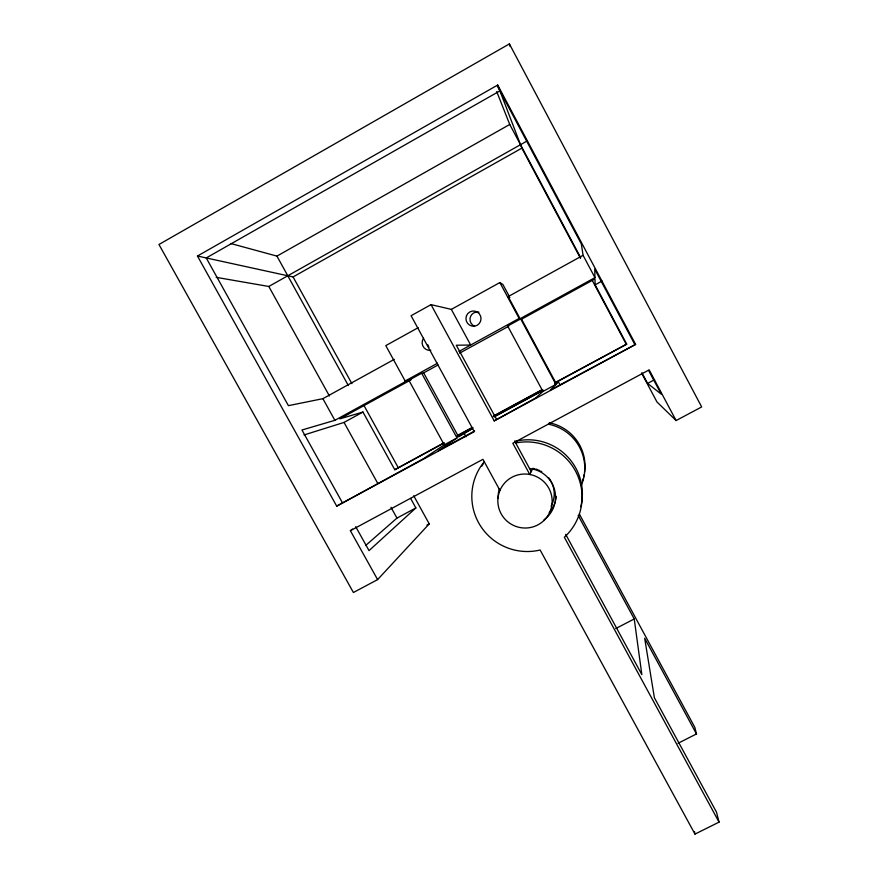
<?xml version="1.0" encoding="UTF-8"?>
<svg xmlns="http://www.w3.org/2000/svg" width="878" height="878" viewBox="0 0 878 878"><rect width="100%" height="100%" fill="white"/><g stroke="black" fill="none" stroke-linecap="round" stroke-linejoin="round"><path stroke-width="1.32" d="M532.913 468.325L529.785 474.482L512.818 443.247L649.149 369.857L676.104 420.551L701.676 406.931L509.394 43.9L158.951 244.49L353.406 592.507L377.606 579.612L429.232 523.881L413.736 495.774M431.043 304.644L494.226 420.891L535.646 397.986L542.944 391.434L507.671 326.045L520.687 318.901L555.939 384.399L550.407 390.008L635.606 344.395L497.694 85.045L197.462 256.025L336.702 506.123L474.296 431.669L411.08 315.707L431.043 304.644L451.336 309.385L499.867 282.562L502.864 284.439L509.24 296.303M560.362 385.486L558.419 381.886L556.4 383.927L521.565 319.186L519.172 318.418L499.867 282.562M410.597 498.397L415.865 507.945L369.034 550.616L355.7 526.646M365.577 545.578L396.955 518.097L415.865 507.945M377.606 579.612L350.377 530.696L352.506 529.072M418.18 327.703L385.793 345.603L405.164 380.975L408.863 380.24L421.649 373.227L457.021 437.946L438.188 450.721L474.625 431.01M472.463 428.629L458.612 436.871L423.657 372.887L421.649 373.227M457.021 437.946L444.246 444.861L423.712 458.557L336.702 506.123M411.003 379.823L339.841 418.85L362.965 412.045L394.782 469.73L444.038 442.764M499.922 90.873L206.242 257.945L288.412 405.658L322.895 398.678L394.255 359.354M230.716 243.502L276.943 256.113L509.745 124.456L496.728 91.608M216.175 277.338L268.811 286.469L527.513 140.743M197.462 256.025L293.076 276.932L521.839 148.152L497.694 85.045M634.739 344.363L594.746 269.173L594.955 277.646L520.083 318.714L508.175 296.588L583.069 255.322L581.335 243.952L497.431 86.187M405.164 380.975L437.54 363.207M458.974 351.452L519.172 318.418M342.332 502.6L301.955 430L334.88 420.321L407.403 380.536M423.657 372.887L438.034 364.996M459.589 353.175L508.702 326.243L507.671 326.045M521.565 319.186L594.988 278.919L595.13 284.834L626.694 344.143L555.807 382.534M304.018 434.961L344.033 422.428L362.965 412.045M595.13 284.834L602.099 281.015M457.306 435.576L471.782 427.74M493.491 415.985L541.737 389.854M555.006 382.665L626.694 344.143M394.782 469.73L444.048 443.05M457.273 435.894L472.891 427.432M493.315 416.37L542.582 389.689M458.305 436.092L472.781 428.255M494.49 416.501L542.747 390.37M554.808 383.84L558.419 381.886M494.062 416.929L543.262 390.293M542.944 391.434L555.939 384.399M494.226 420.891L635.606 344.395M350.377 530.696L482.944 459.326L499.933 490.418M642.081 373.04L647.613 383.434L654.571 379.691M426.906 525.132L429.232 523.881M615.741 628.549L634.234 618.968L578.174 515.419M678.035 743.282L696.484 733.953L694.783 727.28L579.293 513.915M483.932 462.146A55.215 54.732 24.4 0 0 537.896 550.506L540.135 550.012L694.981 834.1L719.049 822.126L716.492 812.139L654.384 697.736L644.671 638.251L696.484 733.953M530.608 471.497L531.245 471.607L514.662 441.063M508.175 296.588L509.877 297.488M647.613 383.434L661.189 394.101L648.612 370.45M676.104 420.551L656.974 401.981L641.598 373.084M268.811 286.469L329.415 396M344.033 422.428L377.77 483.416M391.006 507.33L396.955 518.097M322.895 398.678L334.88 420.321M293.076 276.932L351.913 383.653M363.821 405.23L398.195 467.59M276.943 256.113L348.357 385.563M408.863 380.24L444.246 444.861M464.056 433.172L466.02 436.772M451.336 309.385L470.674 345.032L456.286 345.23L496.465 419.19M565.673 534.318L641.851 674.644L634.234 618.968M719.049 822.126L564.335 537.237L565.992 535.668A55.215 54.732 24.4 0 0 515.682 442.984M583.069 255.322L594.955 277.646M509.745 124.456L580.709 257.748M521.839 148.152L580.446 258.231M592.046 280.016L626.179 344.132M509.394 43.9L510.151 46.523M694.465 831.543L694.981 834.1M548.432 424.206A44.877 44.613 24.4 0 1 581.401 485.238M549.266 422.79A44.098 43.845 24.4 0 1 584.529 472.419M584.166 474.548A44.098 43.845 24.4 0 1 583.694 476.655M583.113 478.729A44.098 43.845 24.4 0 1 582.443 480.771M555.225 501.799A28.096 27.866 24.4 0 1 552.471 508.044L551.735 509.196A28.096 27.866 24.4 0 1 549.211 512.423M556.279 496.443A28.096 27.866 24.4 0 1 555.587 500.482M481.835 466.097A54.041 53.58 24.4 0 1 483.229 463.858M514.815 441.436A54.041 53.58 24.4 0 1 580.786 506.749M529.467 468.534A28.711 28.458 24.4 0 1 551.505 511.622L550.758 512.807A28.711 28.458 24.4 0 1 544.042 519.831M498.243 498.364A28.711 28.458 24.4 0 1 499.352 488.695M430.824 350.267A7.584 7.485 70.5 0 1 423.536 338.304M474.548 326.221A7.386 7.298 80.2 0 1 477.906 312.03M478.62 312.129A7.386 7.298 80.2 0 1 478.971 312.206M428.969 347.205A7.353 7.254 70.9 0 1 428.376 346.294M428.069 345.647A7.353 7.254 70.9 0 1 427.718 344.626M551.077 506.134A25.934 25.725 24.4 0 0 551.285 481.835L550.671 480.727A25.934 25.725 24.4 0 0 548.498 477.588M533.55 468.446A25.934 25.725 24.4 0 1 534.79 468.742M536.019 469.093A25.934 25.725 24.4 0 1 537.226 469.51M538.412 469.982A25.934 25.725 24.4 0 1 539.575 470.509M540.705 471.091A25.934 25.725 24.4 0 1 541.814 471.727M530.455 474.603L529.138 474.361A27.207 26.966 24.4 0 0 500.976 513.465L501.623 514.629A27.207 26.966 24.4 0 0 538.236 524.693A27.207 26.966 24.4 0 0 549.057 488.651L548.41 487.488A27.207 26.966 24.4 0 0 530.455 474.603M466.448 315.861A7.628 7.529 79.7 0 0 474.669 326.155A7.628 7.529 79.7 0 0 479.333 313.841A7.628 7.529 79.7 0 0 466.448 315.861"/></g></svg>
